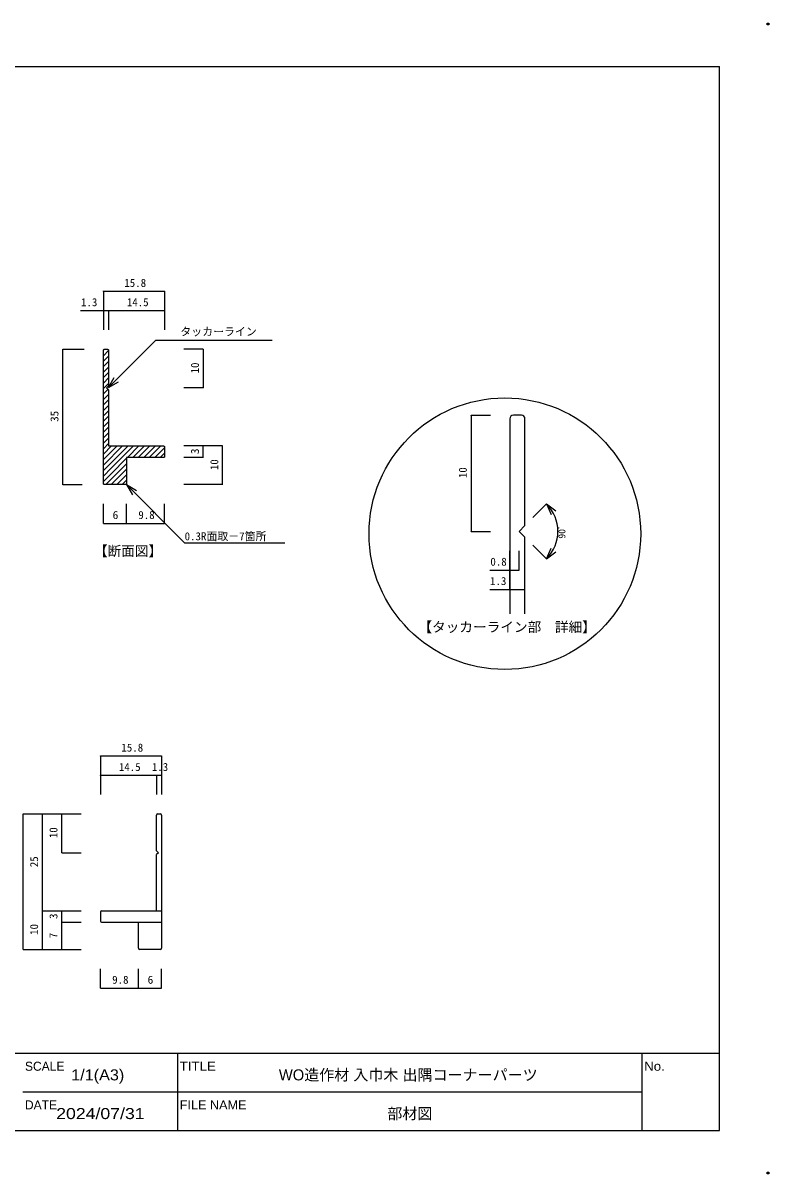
# Model space of a CAD drawing. Units: millimetres on the paper. Extents: x -210 to 210, y -149 to 149.
# Drawn here: x 17.5 to 210.2, y -148.8 to 148.8 of the extents above; entities that cross this region are included whole.
import ezdxf
from ezdxf.enums import TextEntityAlignment as Align

# ---------------------------------------------------------------- set-up
doc = ezdxf.new("R2010")
doc.units = ezdxf.units.MM
doc.header["$PDMODE"] = 32
doc.header["$PDSIZE"] = 0.5
for name, color, linetype in [('0-0', 7, 'Continuous'), ('1-0', 5, 'Continuous'), ('1-1', 7, 'Continuous'), ('2-0', 5, 'Continuous'), ('2-1', 5, 'Continuous'), ('3-0', 5, 'Continuous')]:
    doc.layers.add(name, color=color, linetype=linetype)
doc.styles.add('メイリオ', font='')
doc.styles.add('ＭＳ ゴシック', font='')
doc.styles.get('メイリオ').set_extended_font_data('メイリオ')
doc.styles.get('ＭＳ ゴシック').set_extended_font_data('MS Gothic')

msp = doc.modelspace()

# ---------------------------------------------------------------- linework, layer by layer
at = {"layer": '0-0', "color": 2}
for p, q in [((-197.5, 137.5), (197.5, 137.5)), ((197.5, -137.5), (197.5, 137.5)), ((-197.5, -117.5), (197.5, -117.5)), ((-197.5, -137.5), (197.5, -137.5))]:
    msp.add_line(p, q, dxfattribs=at)
at = {"layer": '0-0'}
for p, q in [((17.5, -117.5), (57.5, -117.5)), ((57.5, -127.5), (57.5, -117.5)), ((57.5, -117.5), (177.5, -117.5)), ((57.5, -127.5), (57.5, -117.5)), ((177.5, -137.5), (177.5, -117.5)), ((177.5, -117.5), (197.5, -117.5)), ((177.5, -127.5), (177.5, -117.5)), ((197.5, -137.5), (197.5, -117.5)), ((17.5, -127.5), (57.5, -127.5)), ((17.5, -127.5), (57.5, -127.5)), ((57.5, -127.5), (177.5, -127.5)), ((57.5, -137.5), (57.5, -127.5)), ((57.5, -127.5), (177.5, -127.5)), ((57.5, -137.5), (57.5, -127.5)), ((177.5, -137.5), (177.5, -127.5)), ((17.5, -137.5), (57.5, -137.5)), ((57.5, -137.5), (177.5, -137.5)), ((177.5, -137.5), (197.5, -137.5))]:
    msp.add_line(p, q, dxfattribs=at)
for p in [(210, 148.5), (210, -148.5)]:
    msp.add_point(p, dxfattribs=at)
at = {"layer": '1-0'}
for p, q in [((38.282, 64.18), (38.523, 64.422)), ((38.282, 62.766), (39.582, 64.066)), ((38.282, 61.352), (39.582, 62.652)), ((38.282, 59.938), (39.582, 61.238)), ((38.282, 58.523), (39.582, 59.823)), ((38.282, 57.109), (39.582, 58.409)), ((38.282, 55.695), (39.582, 56.995)), ((38.282, 54.281), (39.582, 55.581)), ((38.282, 52.867), (39.462, 54.047)), ((38.282, 51.452), (39.582, 52.752)), ((38.282, 50.038), (39.582, 51.338)), ((38.282, 48.624), (39.582, 49.924)), ((38.282, 47.21), (39.582, 48.51)), ((38.282, 45.796), (39.582, 47.096)), ((38.282, 44.381), (39.582, 45.681)), ((38.282, 42.967), (39.582, 44.267)), ((38.282, 41.553), (39.582, 42.853)), ((38.282, 40.139), (39.582, 41.439)), ((38.282, 38.724), (39.582, 40.024)), ((38.282, 33.068), (44.642, 39.428)), ((38.282, 37.31), (40.399, 39.428)), ((38.282, 34.482), (43.228, 39.428)), ((38.282, 35.896), (41.813, 39.428)), ((40.282, 33.653), (46.056, 39.428)), ((44.47, 36.428), (47.47, 39.428)), ((45.885, 36.428), (48.885, 39.428)), ((47.299, 36.428), (50.299, 39.428)), ((48.713, 36.428), (51.713, 39.428)), ((50.127, 36.428), (53.127, 39.428)), ((51.541, 36.428), (54.082, 38.968)), ((40.282, 32.239), (44.282, 36.239)), ((52.956, 36.428), (54.082, 37.554)), ((38.282, 31.653), (40.282, 33.653)), ((38.885, 29.428), (44.282, 34.825)), ((40.299, 29.428), (44.282, 33.411)), ((38.282, 30.239), (40.282, 32.239)), ((41.713, 29.428), (44.282, 31.997)), ((43.127, 29.428), (44.282, 30.582))]:
    msp.add_line(p, q, dxfattribs=at)
at = {"layer": '1-0', "color": 7}
for points in [[(38.282, 29.728), (38.282, 64.128), (38.288, 64.186), (38.305, 64.242), (38.333, 64.294), (38.37, 64.34), (38.415, 64.377), (38.467, 64.405), (38.523, 64.422), (38.582, 64.428), (39.282, 64.428), (39.34, 64.422), (39.397, 64.405), (39.449, 64.377), (39.494, 64.34), (39.531, 64.294), (39.559, 64.242), (39.576, 64.186), (39.582, 64.128), (39.582, 54.928), (39.082, 54.428)], [(39.082, 54.428), (39.582, 53.928), (39.582, 39.428), (53.782, 39.428), (53.84, 39.422), (53.897, 39.405), (53.949, 39.377), (53.994, 39.34), (54.031, 39.294), (54.059, 39.242), (54.076, 39.186), (54.082, 39.128), (54.082, 36.728), (54.076, 36.669), (54.059, 36.613), (54.031, 36.561), (53.994, 36.515), (53.949, 36.478), (53.897, 36.45), (53.84, 36.433), (53.782, 36.428), (44.282, 36.428), (44.282, 29.728), (44.276, 29.669), (44.259, 29.613), (44.231, 29.561), (44.194, 29.515), (44.149, 29.478), (44.097, 29.45), (44.04, 29.433), (43.982, 29.428), (38.582, 29.428), (38.523, 29.433), (38.467, 29.45), (38.415, 29.478), (38.37, 29.515), (38.333, 29.561), (38.305, 29.613), (38.288, 29.669), (38.282, 29.728)]]:
    msp.add_lwpolyline(points, dxfattribs=at)
at = {"layer": '1-1'}
for p, q in [((52.023, -65.2), (52.023, -56)), ((52.323, -55.7), (53.023, -55.7)), ((53.323, -56), (53.323, -90.4)), ((52.523, -65.7), (52.023, -65.2)), ((52.523, -65.7), (52.023, -66.2)), ((52.023, -80.7), (52.023, -66.2)), ((37.523, -81), (37.523, -83.4)), ((37.823, -80.7), (53.323, -80.7)), ((37.823, -83.7), (53.323, -83.7)), ((47.323, -90.4), (47.323, -83.7)), ((53.023, -90.7), (47.623, -90.7))]:
    msp.add_line(p, q, dxfattribs=at)
for centre, start, end in [((52.323, -56), 90, 180), ((53.023, -56), 0, 90), ((37.823, -81), 90, 180), ((37.823, -83.4), 180, 270), ((47.623, -90.4), 180, 270), ((53.023, -90.4), 270, 0)]:
    msp.add_arc(centre, 0.3, start, end, dxfattribs=at)
at = {"layer": '2-0'}
for p, q in [((38.282, 79.368), (38.282, 79.488)), ((38.282, 79.428), (38.282, 74.428)), ((38.282, 79.428), (54.082, 79.428)), ((54.082, 79.368), (54.082, 79.488)), ((54.082, 79.428), (54.082, 74.428)), ((32.322, 74.428), (39.582, 74.428)), ((38.282, 74.368), (38.282, 74.488)), ((38.282, 74.428), (38.282, 69.428)), ((38.282, 74.428), (39.582, 74.428)), ((39.582, 74.368), (39.582, 74.488)), ((39.582, 74.368), (39.582, 74.488)), ((39.582, 74.368), (39.582, 74.488)), ((39.582, 74.428), (39.582, 69.428)), ((39.582, 74.428), (39.582, 69.428)), ((39.582, 74.428), (54.082, 74.428)), ((39.582, 74.428), (39.582, 69.428)), ((54.082, 74.368), (54.082, 74.488)), ((54.082, 74.368), (54.082, 74.488)), ((54.082, 74.428), (54.082, 69.428)), ((54.082, 74.428), (54.082, 69.428)), ((27.782, 64.368), (27.782, 64.488)), ((27.782, 64.428), (32.782, 64.428)), ((27.782, 29.428), (27.782, 64.428)), ((28.282, 64.428), (33.282, 64.428)), ((64.082, 64.428), (59.082, 64.428)), ((64.082, 64.368), (64.082, 64.488)), ((64.082, 64.428), (64.082, 54.428)), ((64.082, 54.428), (59.082, 54.428)), ((64.082, 54.368), (64.082, 54.488)), ((64.082, 39.428), (59.082, 39.428)), ((64.082, 39.428), (59.082, 39.428)), ((64.082, 39.368), (64.082, 39.488)), ((64.082, 39.368), (64.082, 39.488)), ((64.082, 36.428), (64.082, 39.428)), ((69.082, 39.428), (64.082, 39.428)), ((69.082, 39.368), (69.082, 39.488)), ((69.082, 29.428), (69.082, 39.428)), ((64.082, 36.428), (59.082, 36.428)), ((64.082, 36.428), (59.082, 36.428)), ((64.082, 36.368), (64.082, 36.488)), ((64.082, 36.368), (64.082, 36.488)), ((27.782, 29.368), (27.782, 29.488)), ((27.782, 29.428), (32.782, 29.428)), ((69.082, 29.428), (59.082, 29.428)), ((69.082, 29.428), (64.082, 29.428)), ((69.082, 29.368), (69.082, 29.488)), ((69.082, 29.368), (69.082, 29.488)), ((38.282, 19.428), (38.282, 24.428)), ((44.282, 19.428), (44.282, 24.428)), ((44.282, 19.428), (44.282, 24.428)), ((54.082, 19.428), (54.082, 24.428)), ((38.282, 19.368), (38.282, 19.488)), ((38.282, 19.428), (44.282, 19.428)), ((44.282, 19.368), (44.282, 19.488)), ((44.282, 19.368), (44.282, 19.488)), ((44.282, 19.428), (54.082, 19.428)), ((54.082, 19.368), (54.082, 19.488)), ((37.523, -40.76), (37.523, -40.64)), ((53.323, -40.76), (53.323, -40.64)), ((37.523, -45.76), (37.523, -45.64)), ((52.023, -45.76), (52.023, -45.64)), ((53.323, -45.76), (53.323, -45.64)), ((17.523, -55.76), (17.523, -55.64)), ((22.523, -55.76), (22.523, -55.64)), ((22.523, -55.76), (22.523, -55.64)), ((27.523, -55.76), (27.523, -55.64)), ((27.523, -55.76), (27.523, -55.64)), ((27.523, -55.76), (27.523, -55.64)), ((27.523, -65.76), (27.523, -65.64)), ((22.523, -80.76), (22.523, -80.64)), ((27.523, -80.76), (27.523, -80.64)), ((27.523, -80.76), (27.523, -80.64)), ((27.523, -83.76), (27.523, -83.64)), ((17.523, -90.76), (17.523, -90.64)), ((22.523, -90.76), (22.523, -90.64)), ((27.523, -90.76), (27.523, -90.64)), ((37.523, -100.76), (37.523, -100.64)), ((47.323, -100.76), (47.323, -100.64)), ((53.323, -100.76), (53.323, -100.64))]:
    msp.add_line(p, q, dxfattribs=at)
at = {"layer": '2-1'}
for p, q in [((37.523, -40.7), (53.323, -40.7)), ((37.523, -40.7), (37.523, -45.7)), ((53.323, -40.7), (53.323, -45.7)), ((37.523, -45.7), (52.023, -45.7)), ((37.523, -45.7), (37.523, -50.7)), ((52.023, -45.7), (52.023, -50.7)), ((52.023, -45.7), (53.323, -45.7)), ((53.323, -45.7), (53.323, -50.7)), ((17.523, -90.7), (17.523, -55.7)), ((17.523, -55.7), (22.523, -55.7)), ((22.523, -55.7), (27.523, -55.7)), ((22.523, -55.7), (27.523, -55.7)), ((22.523, -55.7), (27.523, -55.7)), ((22.523, -80.7), (22.523, -55.7)), ((27.523, -55.7), (32.523, -55.7)), ((27.523, -55.7), (32.523, -55.7)), ((27.523, -65.7), (27.523, -55.7)), ((27.523, -55.7), (32.523, -55.7)), ((27.523, -65.7), (32.523, -65.7)), ((22.523, -80.7), (27.523, -80.7)), ((22.523, -90.7), (22.523, -80.7)), ((27.523, -80.7), (32.523, -80.7)), ((27.523, -80.7), (32.523, -80.7)), ((27.523, -83.7), (27.523, -80.7)), ((27.523, -83.7), (32.523, -83.7)), ((27.523, -90.7), (27.523, -83.7)), ((17.523, -90.7), (22.523, -90.7)), ((22.523, -90.7), (27.523, -90.7)), ((27.523, -90.7), (32.523, -90.7)), ((27.523, -90.7), (32.523, -90.7)), ((27.523, -90.7), (32.523, -90.7)), ((37.523, -100.7), (37.523, -95.7)), ((47.323, -100.7), (47.323, -95.7)), ((53.323, -100.7), (53.323, -95.7)), ((37.523, -100.7), (47.323, -100.7)), ((47.323, -100.7), (53.323, -100.7))]:
    msp.add_line(p, q, dxfattribs=at)
at = {"layer": '3-0', "color": 6}
for p, q in [((39.582, 54.523), (41.082, 57.121)), ((39.582, 54.523), (42.18, 56.023)), ((44.265, 29.429), (59.267, 14.428)), ((44.265, 29.429), (46.864, 27.929)), ((44.265, 29.429), (45.765, 26.831)), ((152.774, 24.431), (155.214, 22.686)), ((152.774, 24.431), (154.014, 21.699)), ((59.267, 14.428), (85.188, 14.428)), ((152.774, 10.289), (154.014, 13.02)), ((152.774, 10.289), (155.214, 12.034))]:
    msp.add_line(p, q, dxfattribs=at)
at = {"layer": '3-0'}
for p, q in [((133.303, 47.3), (133.303, 47.42)), ((133.303, 47.36), (133.303, 17.36)), ((133.303, 47.36), (138.303, 47.36)), ((149.238, 20.895), (152.774, 24.431)), ((152.774, 24.371), (152.774, 24.491)), ((133.303, 17.3), (133.303, 17.42)), ((133.303, 17.36), (138.303, 17.36)), ((143.303, 7.36), (143.303, 12.36)), ((145.703, 7.36), (145.703, 12.36)), ((149.238, 13.824), (152.774, 10.289)), ((152.774, 10.229), (152.774, 10.349)), ((138.104, 7.36), (145.703, 7.36)), ((143.303, 7.3), (143.303, 7.42)), ((143.303, 2.36), (143.303, 7.36)), ((145.703, 7.3), (145.703, 7.42)), ((147.203, 2.36), (147.203, 7.36)), ((138.104, 2.36), (147.203, 2.36)), ((143.303, 2.3), (143.303, 2.42)), ((147.203, 2.3), (147.203, 2.42))]:
    msp.add_line(p, q, dxfattribs=at)
at = {"layer": '3-0', "color": 7}
for p, q in [((143.303, 46.46), (143.303, -3.931)), ((146.303, 47.36), (144.203, 47.36)), ((147.203, 18.86), (147.203, 46.46)), ((145.703, 17.36), (147.203, 18.86)), ((145.703, 17.36), (147.203, 15.86)), ((147.203, -3.931), (147.203, 15.86))]:
    msp.add_line(p, q, dxfattribs=at)
at = {"layer": '3-0', "color": 6}
msp.add_lwpolyline([(39.582, 54.523), (51.824, 66.765), (81.888, 66.765)], dxfattribs=at)
at = {"layer": '3-0', "color": 1}
msp.add_circle((142.009, 16.748), 35.091, dxfattribs=at)
at = {"layer": '3-0', "color": 7}
for centre, start, end in [((144.203, 46.46), 90, 180), ((146.303, 46.46), 0, 90)]:
    msp.add_arc(centre, 0.9, start, end, dxfattribs=at)
at = {"layer": '3-0'}
msp.add_arc((145.703, 17.36), 10, 315, 45, dxfattribs=at)

# ---------------------------------------------------------------- texts
at = {"layer": '0-0', "style": 'メイリオ'}
for s, height, p in [('SCALE', 2.328, (18, -122.763)), ('WO造作材 入巾木 出隅コーナーパーツ', 2.845, (83.616, -125.41)), ('DATE', 2.328, (18, -132.762)), ('部材図', 2.845, (111.64, -135.41))]:
    msp.add_text(s, height=height, dxfattribs=at).set_placement(p, align=Align.BOTTOM_LEFT)
for s, height, width, p in [('1/1(A3)', 2.845, 1.1, (29.954, -125.41)), ('TITLE', 2.328, 1.1, (58, -122.763)), ('No.', 2.328, 1.1, (178, -122.763)), ('FILE NAME', 2.328, 1.05, (58, -132.762)), ('2024/07/31', 2.845, 1.2, (26.077, -135.41))]:
    msp.add_text(s, height=height, dxfattribs=dict(at, width=width)).set_placement(p, align=Align.BOTTOM_LEFT)
at = {"layer": '2-0', "color": 7, "style": 'ＭＳ ゴシック'}
for s, p in [('15.8', (43.682, 79.928)), ('1.3', (32.494, 74.928)), ('14.5', (44.332, 74.928)), ('9.8', (47.307, 19.928))]:
    msp.add_text(s, height=2.069, dxfattribs=at).set_placement(p, align=Align.BOTTOM_LEFT)
for s, p in [('10', (63.582, 58.178)), ('35', (27.282, 45.678)), ('10', (68.582, 33.178))]:
    msp.add_text(s, height=2.069, rotation=90, dxfattribs=at).set_placement(p, align=Align.BOTTOM_LEFT)
at = {"layer": '2-0', "color": 7, "style": 'ＭＳ ゴシック', "width": 1.05}
msp.add_text('3', height=2.069, rotation=90, dxfattribs=at).set_placement((63.582, 37.303), align=Align.BOTTOM_LEFT)
msp.add_text('6', height=2.069, dxfattribs=at).set_placement((40.657, 19.928), align=Align.BOTTOM_LEFT)
at = {"layer": '2-1', "color": 7, "style": 'ＭＳ ゴシック'}
for s, p in [('15.8', (42.923, -40.2)), ('14.5', (42.273, -45.2)), ('1.3', (50.798, -45.2)), ('9.8', (40.548, -100.2))]:
    msp.add_text(s, height=2.069, dxfattribs=at).set_placement(p, align=Align.BOTTOM_LEFT)
for s, p in [('10', (27.023, -61.95)), ('25', (22.023, -69.45)), ('3', (27.023, -82.825)), ('10', (22.023, -86.95)), ('7', (27.023, -87.825))]:
    msp.add_text(s, height=2.069, rotation=90, dxfattribs=at).set_placement(p, align=Align.BOTTOM_LEFT)
at = {"layer": '2-1', "color": 7, "style": 'ＭＳ ゴシック', "width": 1.05}
msp.add_text('6', height=2.069, dxfattribs=at).set_placement((49.698, -100.2), align=Align.BOTTOM_LEFT)
at = {"layer": '3-0', "color": 7, "style": 'ＭＳ ゴシック'}
for s, height, p in [('タッカーライン', 2.069, (58.146, 67.323)), ('0.3R面取－7箇所', 2.069, (59.267, 14.428)), ('【断面図】', 2.586, (35.837, 10.206)), ('0.8', 2.069, (138.264, 7.86)), ('1.3', 2.069, (138.181, 2.86)), ('【タッカーライン部\u3000詳細】', 2.586, (119.667, -9.437))]:
    msp.add_text(s, height=height, dxfattribs=at).set_placement(p, align=Align.BOTTOM_LEFT)
for s, height, p in [('10', 2.069, (132.803, 31.11)), ('90ﾟ', 1.833, (158.203, 15.46))]:
    msp.add_text(s, height=height, rotation=90, dxfattribs=at).set_placement(p, align=Align.BOTTOM_LEFT)

doc.saveas('drawing.dxf')
